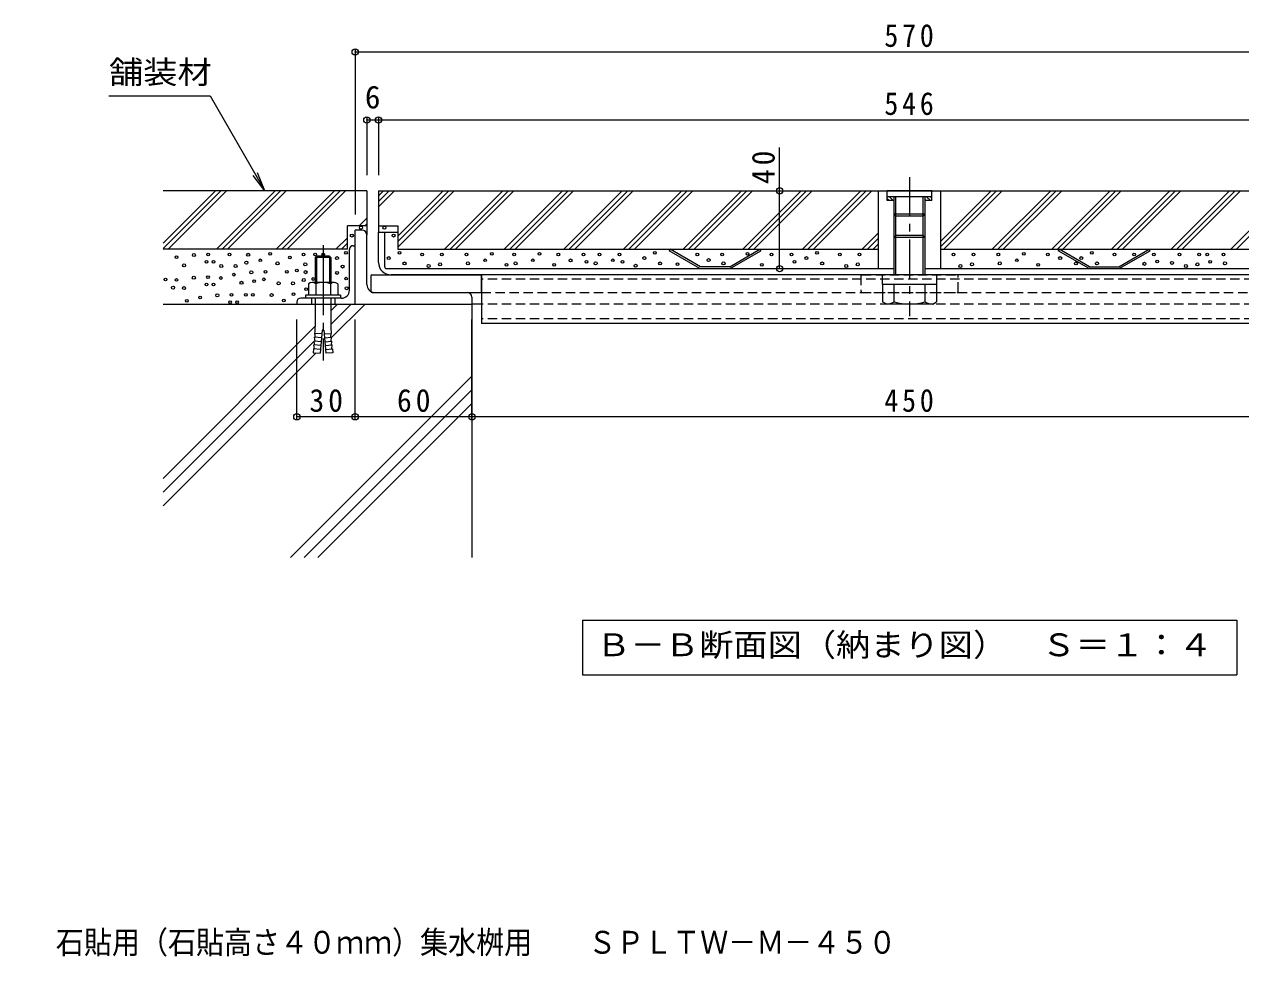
# Model space of a CAD drawing. Units: millimetres at full size, sheet at 1:4; some dimension numbers follow another scale. Extents: x -871 to 1119, y -771 to 681.
# Drawn here: x 85 to 710, y -771 to -292 of the extents above; entities that cross this region are included whole.
import ezdxf
from ezdxf.enums import TextEntityAlignment as Align

# ---------------------------------------------------------------- set-up
doc = ezdxf.new("R2010")
doc.units = ezdxf.units.MM
doc.header["$LTSCALE"] = 4
doc.header["$PDMODE"] = 32
doc.header["$PDSIZE"] = 3.2
for name, pattern in [('CHAIN1', [8, 5, -1, 1, -1]), ('CHAIN2', [12, 9, -1, 1, -1]), ('DASHED1', [1.8, 1.2, -0.6])]:
    doc.linetypes.add(name, pattern=pattern)
for name, color, linetype, lineweight in [('4-1', 2, 'Continuous', 9), ('4-2', 3, 'Continuous', 9), ('4-3', 4, 'Continuous', 9), ('4-4', 7, 'Continuous', 9), ('4-5', 4, 'Continuous', 9), ('4-6', 6, 'Continuous', 9), ('4-7', 5, 'Continuous', 5), ('4-8', 5, 'Continuous', 5), ('4-9', 134, 'Continuous', 5), ('4-A', 3, 'Continuous', 9), ('4-F', 2, 'Continuous', 9)]:
    doc.layers.add(name, color=color, linetype=linetype, lineweight=lineweight)
doc.layers.add('F-4_F-4ﾚｲﾔ', color=2, linetype='Continuous')
doc.styles.add('ＭＳ ゴシック', font='')
doc.styles.get('ＭＳ ゴシック').set_extended_font_data('MS Gothic')

msp = doc.modelspace()

# ---------------------------------------------------------------- linework, layer by layer
at = {"layer": '4-1'}
for p, q in [((416.687, -407.372), (416.187, -408.238)), ((432.008, -417.372), (416.187, -408.238)), ((432.276, -416.372), (416.687, -407.372)), ((447.276, -416.372), (462.864, -407.372)), ((447.544, -417.372), (463.364, -408.238)), ((462.864, -407.372), (463.364, -408.238)), ((616.687, -407.372), (616.187, -408.238)), ((632.008, -417.372), (616.187, -408.238)), ((632.276, -416.372), (616.687, -407.372)), ((647.276, -416.372), (662.864, -407.372)), ((647.544, -417.372), (663.364, -408.238)), ((663.364, -408.238), (662.864, -407.372)), ((447.276, -416.372), (432.276, -416.372)), ((632.276, -416.372), (647.276, -416.372))]:
    msp.add_line(p, q, dxfattribs=at)
at = {"layer": '4-2'}
for p, q in [((266.778, -414.172), (266.778, -398.572)), ((266.778, -398.572), (276.778, -398.572)), ((269.978, -416.372), (269.978, -398.572)), ((270.978, -417.372), (531.776, -417.372)), ((547.776, -417.372), (808.578, -417.372)), ((806.378, -420.572), (273.178, -420.572))]:
    msp.add_line(p, q, dxfattribs=at)
for centre, radius in [((273.178, -414.172), 6.4), ((270.978, -416.372), 1)]:
    msp.add_arc(centre, radius, 180, 270, dxfattribs=at)
at = {"layer": '4-3'}
for p, q in [((258.278, -397.571), (254.778, -397.571)), ((254.778, -435.571), (254.778, -397.571)), ((260.778, -425.572), (260.778, -400.072)), ((264.778, -429.571), (312.278, -429.571)), ((312.278, -429.571), (319.778, -429.571)), ((254.778, -435.571), (314.778, -435.571)), ((314.778, -432.071), (314.778, -435.571)), ((319.778, -435.571), (314.778, -435.571))]:
    msp.add_line(p, q, dxfattribs=at)
at = {"layer": '4-3', "linetype": 'DASHED1'}
for p, q in [((319.778, -429.571), (759.778, -429.571)), ((759.778, -435.571), (319.778, -435.571))]:
    msp.add_line(p, q, dxfattribs=at)
at = {"layer": '4-3'}
for centre, radius, start, end in [((258.278, -400.072), 2.5, 0, 90), ((264.778, -425.572), 4, 180, 270), ((312.278, -432.071), 2.5, 0, 90)]:
    msp.add_arc(centre, radius, start, end, dxfattribs=at)
at = {"layer": '4-4'}
for p, q in [((254.778, -304.716), (254.778, -389.571)), ((254.778, -305.916), (824.778, -305.916)), ((260.779, -339.716), (260.779, -369.371)), ((260.779, -340.916), (266.778, -340.916)), ((266.778, -339.716), (266.778, -369.372)), ((266.778, -340.916), (812.778, -340.916)), ((472.974, -377.372), (472.974, -355.08)), ((472.974, -417.372), (472.974, -377.372)), ((224.778, -494.771), (224.778, -443.571)), ((254.778, -494.771), (254.778, -443.571)), ((314.778, -494.771), (314.778, -443.571)), ((254.778, -493.571), (224.778, -493.571)), ((314.778, -493.571), (254.778, -493.571)), ((764.778, -493.571), (314.778, -493.571))]:
    msp.add_line(p, q, dxfattribs=at)
for p in [(254.778, -305.916), (260.779, -340.916), (266.778, -340.916), (472.974, -377.372), (472.974, -417.372), (224.778, -493.571), (254.778, -493.571), (314.778, -493.571)]:
    msp.add_point(p, dxfattribs=at)
at = {"layer": '4-5', "color": 7}
for p, q in [((128.22, -328.549), (180.22, -328.549)), ((180.22, -328.549), (208.408, -377.371)), ((208.408, -377.371), (204.581, -368.132)), ((208.408, -377.371), (202.32, -369.438)), ((371.578, -598.203), (707.978, -598.203)), ((371.578, -598.203), (371.578, -626.203)), ((707.978, -598.203), (707.978, -626.203)), ((371.578, -626.203), (707.978, -626.203))]:
    msp.add_line(p, q, dxfattribs=at)
at = {"layer": '4-6', "linetype": 'CHAIN1'}
msp.add_line((539.776, -370.348), (539.776, -441.866), dxfattribs=at)
at = {"layer": '4-6'}
for p, q in [((523.776, -377.372), (528.276, -377.372)), ((523.776, -417.372), (523.776, -377.372)), ((528.276, -377.872), (527.776, -377.372)), ((551.276, -377.372), (528.276, -377.372)), ((551.276, -380.372), (528.276, -380.372)), ((529.256, -382.372), (528.276, -381.392)), ((531.377, -382.372), (529.377, -380.372)), ((531.776, -380.649), (531.498, -380.372)), ((531.776, -420.572), (531.776, -380.372)), ((532.776, -420.572), (532.776, -380.372)), ((546.776, -420.572), (546.776, -380.372)), ((547.776, -385.616), (547.776, -380.372)), ((550.469, -382.372), (548.469, -380.372)), ((551.276, -381.057), (550.59, -380.372)), ((551.776, -377.372), (551.276, -377.872)), ((551.276, -382.372), (551.276, -377.372)), ((551.276, -377.372), (555.776, -377.372)), ((555.776, -417.372), (555.776, -377.372)), ((548.347, -382.372), (547.776, -381.8)), ((551.276, -382.372), (547.776, -382.372)), ((547.776, -420.572), (547.776, -385.616)), ((547.776, -389.372), (531.776, -389.372)), ((532.776, -390.372), (531.776, -389.372)), ((546.776, -390.372), (532.776, -390.372)), ((547.776, -389.317), (546.776, -390.372)), ((532.776, -400.372), (531.776, -401.372)), ((547.776, -401.372), (531.776, -401.372)), ((546.776, -400.372), (532.776, -400.372)), ((547.776, -401.372), (546.776, -400.372)), ((523.776, -417.372), (531.776, -417.372)), ((547.776, -417.372), (555.776, -417.372)), ((525.776, -425.572), (525.776, -420.572)), ((553.776, -425.572), (553.776, -420.572)), ((553.776, -425.572), (525.776, -425.572)), ((525.876, -425.572), (525.876, -434.446)), ((531.776, -434.475), (531.776, -425.572)), ((547.776, -434.475), (547.776, -425.572)), ((553.676, -425.572), (553.676, -434.475)), ((527.784, -435.548), (525.876, -434.446)), ((551.776, -435.572), (527.826, -435.572)), ((551.776, -435.572), (553.676, -434.475))]:
    msp.add_line(p, q, dxfattribs=at)
msp.add_lwpolyline([(531.776, -382.372), (528.276, -382.372), (528.276, -377.372)], dxfattribs=at)
for centre, radius, start, end in [((528.034, -428.67), 6.906, 267.86055, 302.81094), ((539.776, -405.852), 29.72, 254.38446, 285.61554), ((551.518, -428.67), 6.906, 237.18906, 272.13945)]:
    msp.add_arc(centre, radius, start, end, dxfattribs=at)
at = {"layer": '4-7'}
for p, q in [((260.779, -377.371), (156.036, -377.371)), ((182.91, -377.372), (156.036, -404.245)), ((156.036, -407.074), (185.738, -377.372)), ((158.567, -407.372), (188.567, -377.372)), ((213.567, -377.372), (183.567, -407.372)), ((186.396, -407.372), (216.396, -377.372)), ((189.224, -407.372), (219.224, -377.372)), ((244.224, -377.372), (214.224, -407.372)), ((217.053, -407.372), (247.053, -377.372)), ((219.881, -407.372), (249.881, -377.372)), ((266.778, -377.372), (266.778, -398.572)), ((266.778, -385.647), (275.053, -377.372)), ((269.397, -377.372), (266.778, -379.99)), ((266.778, -382.819), (272.225, -377.372)), ((266.778, -377.372), (812.778, -377.372)), ((276.778, -406.304), (305.71, -377.372)), ((300.054, -377.372), (276.778, -400.647)), ((276.778, -403.475), (302.882, -377.372)), ((330.711, -377.372), (300.711, -407.372)), ((303.539, -407.372), (333.539, -377.372)), ((306.368, -407.372), (336.368, -377.372)), ((361.368, -377.372), (331.368, -407.372)), ((334.196, -407.372), (364.196, -377.372)), ((337.025, -407.372), (367.025, -377.372)), ((392.025, -377.372), (362.025, -407.372)), ((364.853, -407.372), (394.853, -377.372)), ((367.682, -407.372), (397.682, -377.372)), ((422.682, -377.372), (392.682, -407.372)), ((395.511, -407.372), (425.51, -377.372)), ((398.339, -407.372), (428.339, -377.372)), ((453.339, -377.372), (423.339, -407.372)), ((426.168, -407.372), (456.168, -377.372)), ((428.996, -407.372), (458.996, -377.372)), ((483.996, -377.372), (453.996, -407.372)), ((456.825, -407.372), (486.825, -377.372)), ((459.653, -407.372), (489.653, -377.372)), ((514.653, -377.372), (484.653, -407.372)), ((487.482, -407.372), (517.482, -377.372)), ((490.31, -407.372), (520.31, -377.372)), ((581.625, -377.372), (555.776, -403.22)), ((555.776, -406.049), (584.453, -377.372)), ((557.282, -407.372), (587.281, -377.372)), ((612.282, -377.372), (582.282, -407.372)), ((585.11, -407.372), (615.11, -377.372)), ((587.939, -407.372), (617.939, -377.372)), ((642.939, -377.372), (612.939, -407.372)), ((615.767, -407.372), (645.767, -377.372)), ((618.596, -407.372), (648.596, -377.372)), ((673.596, -377.372), (643.596, -407.372)), ((646.424, -407.372), (676.424, -377.372)), ((649.253, -407.372), (679.253, -377.372)), ((704.253, -377.372), (674.253, -407.372)), ((677.081, -407.372), (707.081, -377.372)), ((679.91, -407.372), (709.91, -377.372)), ((734.91, -377.372), (704.91, -407.372)), ((707.739, -407.372), (737.738, -377.372)), ((256.881, -395.371), (260.779, -391.473)), ((250.778, -407.371), (250.778, -395.371)), ((259.709, -395.371), (260.779, -394.302)), ((260.778, -395.371), (260.778, -400.072)), ((266.778, -395.372), (276.778, -395.372)), ((276.778, -395.372), (276.778, -407.372)), ((523.776, -398.906), (515.31, -407.372)), ((244.881, -407.371), (250.778, -401.474)), ((247.71, -407.371), (250.778, -404.302)), ((518.139, -407.372), (523.776, -401.735)), ((520.967, -407.372), (523.776, -404.563)), ((250.778, -407.371), (156.036, -407.371)), ((276.778, -407.372), (523.776, -407.372)), ((337.006, -407.372), (337.006, -407.372)), ((361.508, -407.372), (361.508, -407.372)), ((555.776, -407.372), (802.778, -407.372))]:
    msp.add_line(p, q, dxfattribs=at)
at = {"layer": '4-7', "color": 7, "lineweight": 9}
for p, q in [((252.778, -435.571), (242.258, -446.091)), ((245.707, -435.571), (242.258, -439.02)), ((259.869, -435.571), (242.568, -452.872)), ((234.258, -447.04), (156.016, -525.282)), ((234.103, -454.266), (156.016, -532.353)), ((234.699, -460.741), (156.016, -539.424)), ((314.758, -472.606), (221.502, -565.862)), ((314.758, -479.677), (228.573, -565.862)), ((314.758, -486.748), (235.644, -565.862))]:
    msp.add_line(p, q, dxfattribs=at)
at = {"layer": '4-7'}
for points in [[(260.779, -377.371), (260.778, -395.371), (250.778, -395.371)], [(701.123, -377.372), (701.123, -377.372), (701.123, -377.371)]]:
    msp.add_lwpolyline(points, dxfattribs=at)
at = {"layer": '4-7', "color": 7, "lineweight": 9}
msp.add_lwpolyline([(156.016, -435.571), (314.758, -435.571), (314.758, -565.862)], dxfattribs=at)
at = {"layer": '4-7'}
for centre, radius in [((253.06, -400.353), 0.781), ((257.75, -396.323), 0.781), ((269.806, -396.323), 0.781), ((274.497, -400.353), 0.781), ((162.956, -411.541), 0.698), ((171.845, -410.371), 0.781), ((179.138, -410.104), 0.698), ((190.117, -410.104), 0.698), ((199.757, -410.264), 0.781), ((206.006, -413.095), 0.698), ((211.018, -409.789), 0.698), ((221.249, -411.588), 0.698), ((228.279, -410.104), 0.698), ((234.255, -410.08), 0.698), ((238.386, -410.104), 0.698), ((245.396, -411.956), 0.781), ((250.065, -409.186), 0.698), ((272.053, -411.957), 0.781), ((277.491, -409.187), 0.698), ((289.171, -410.105), 0.698), ((299.278, -410.105), 0.698), ((312.002, -410.105), 0.698), ((321.55, -413.095), 0.698), ((325.082, -409.789), 0.698), ((336.505, -410.105), 0.698), ((346.053, -413.095), 0.698), ((349.585, -409.789), 0.698), ((359.213, -410.105), 0.698), ((365.48, -413.183), 0.781), ((372.195, -410.105), 0.698), ((380.402, -410.105), 0.698), ((387.22, -413.095), 0.698), ((390.655, -410.105), 0.698), ((403.428, -411.957), 0.781), ((408.866, -409.187), 0.698), ((430.652, -410.105), 0.698), ((436.449, -413.006), 0.781), ((443.377, -410.105), 0.698), ((456.457, -409.789), 0.698), ((468.815, -410.105), 0.698), ((479.067, -410.105), 0.698), ((486.738, -411.957), 0.781), ((492.176, -409.187), 0.698), ((503.855, -410.105), 0.698), ((513.962, -410.105), 0.698), ((562.378, -410.105), 0.698), ((572.666, -410.105), 0.698), ((585.39, -410.105), 0.698), ((594.939, -413.095), 0.698), ((598.47, -409.789), 0.698), ((610.828, -410.105), 0.698), ((617.155, -411.957), 0.781), ((627.996, -411.957), 0.781), ((633.434, -409.187), 0.698), ((645.113, -410.105), 0.698), ((655.22, -410.105), 0.698), ((665.269, -410.105), 0.698), ((678.46, -410.105), 0.698), ((688.567, -410.105), 0.698), ((692.794, -410.105), 0.698), ((701.143, -410.105), 0.698), ((166.825, -415.711), 0.781), ((178.376, -413.936), 0.698), ((181.976, -413.936), 0.698), ((185.9, -416.035), 0.781), ((193.279, -416.035), 0.781), ((198.831, -414.307), 0.781), ((201.354, -419.309), 0.781), ((208.648, -419.043), 0.698), ((214.835, -414.676), 0.781), ((219.626, -419.043), 0.698), ((224.83, -418.374), 0.698), ((229.126, -415.177), 0.781), ((229.266, -419.202), 0.781), ((245.493, -419.555), 0.781), ((248.301, -416.308), 0.781), ((280.132, -414.692), 0.781), ((292.516, -416.036), 0.781), ((298.431, -415.177), 0.781), ((312.721, -414.676), 0.781), ((332.499, -415.468), 0.698), ((337.224, -414.676), 0.781), ((357.001, -415.468), 0.698), ((373.683, -413.936), 0.698), ((378.391, -414.676), 0.781), ((392.142, -413.936), 0.698), ((398.946, -415.917), 0.781), ((411.506, -414.692), 0.781), ((420.483, -415.043), 0.698), ((444.096, -414.676), 0.781), ((463.873, -415.468), 0.698), ((480.555, -413.936), 0.698), ((494.816, -414.692), 0.781), ((507.2, -416.036), 0.781), ((513.115, -415.177), 0.781), ((565.904, -416.036), 0.781), ((571.819, -415.177), 0.781), ((586.109, -414.676), 0.781), ((605.887, -415.468), 0.698), ((625.233, -414.692), 0.781), ((636.074, -414.692), 0.781), ((660.49, -414.915), 0.781), ((667.052, -413.673), 0.698), ((674.632, -414.413), 0.781), ((681.805, -416.036), 0.781), ((687.72, -415.177), 0.781), ((694.282, -413.936), 0.698), ((701.862, -414.676), 0.781), ((157.265, -422.978), 0.698), ((162.942, -423.205), 0.698), ((171.83, -422.034), 0.781), ((178.362, -425.599), 0.698), ((179.124, -421.768), 0.698), ((181.961, -425.599), 0.698), ((185.665, -422.203), 0.698), ((192.465, -420.479), 0.698), ((196.334, -424.649), 0.781), ((202.776, -423.84), 0.698), ((207.886, -422.874), 0.698), ((215.409, -424.973), 0.781), ((222.789, -424.973), 0.781), ((228.34, -423.245), 0.781), ((233.124, -422.709), 0.698), ((250.088, -422.521), 0.698), ((161.134, -427.148), 0.781), ((166.811, -427.374), 0.781), ((183.91, -431.089), 0.781), ((191.204, -430.823), 0.698), ((198.583, -430.823), 0.698), ((202.182, -430.823), 0.698), ((211.822, -430.982), 0.781), ((223.084, -430.507), 0.698), ((229.542, -427.987), 0.698), ((250.408, -427.453), 0.781), ((168.222, -433.983), 0.698), ((175.022, -432.259), 0.698), ((190.442, -434.654), 0.698), ((194.041, -434.654), 0.698), ((218.072, -433.813), 0.698)]:
    msp.add_circle(centre, radius, dxfattribs=at)
at = {"layer": '4-8'}
for p in [(319.778, -420.572), (759.778, -445.572)]:
    msp.add_line(p, (319.778, -445.572), dxfattribs=at)
at = {"layer": '4-8', "linetype": 'DASHED1'}
for p, q in [((759.778, -422.872), (319.778, -422.872)), ((759.778, -443.272), (319.778, -443.272))]:
    msp.add_line(p, q, dxfattribs=at)
at = {"layer": '4-9'}
for p, q in [((262.778, -421.072), (262.778, -429.072)), ((263.278, -420.572), (319.278, -420.572)), ((319.778, -429.072), (319.778, -421.072)), ((263.278, -429.572), (319.278, -429.572))]:
    msp.add_line(p, q, dxfattribs=at)
at = {"layer": '4-9', "linetype": 'DASHED1'}
for p, q in [((514.778, -421.072), (514.778, -429.072)), ((515.278, -420.572), (564.278, -420.572)), ((564.778, -429.072), (564.778, -421.072)), ((515.278, -429.572), (564.278, -429.572))]:
    msp.add_line(p, q, dxfattribs=at)
at = {"layer": '4-9'}
for centre, start, end in [((263.278, -421.072), 90, 180), ((319.278, -421.072), 0, 90), ((263.278, -429.072), 180, 270), ((319.278, -429.072), 270, 0)]:
    msp.add_arc(centre, 0.5, start, end, dxfattribs=at)
at = {"layer": '4-9', "linetype": 'DASHED1'}
for centre, start, end in [((515.278, -421.072), 90, 180), ((564.278, -421.072), 0, 90), ((515.278, -429.072), 180, 270), ((564.278, -429.072), 270, 0)]:
    msp.add_arc(centre, 0.5, start, end, dxfattribs=at)
at = {"layer": '4-A'}
for p, q in [((253.778, -405.571), (254.778, -405.571)), ((254.778, -435.571), (254.778, -405.571)), ((251.778, -428.571), (251.778, -407.571)), ((224.778, -434.571), (224.778, -435.571)), ((224.778, -435.571), (254.778, -435.571)), ((247.778, -432.571), (226.778, -432.571))]:
    msp.add_line(p, q, dxfattribs=at)
at = {"layer": '4-A', "linetype": 'CHAIN2'}
msp.add_line((238.278, -430.571), (238.278, -437.385), dxfattribs=at)
at = {"layer": '4-A', "linetype": 'DASHED1'}
for p, q in [((232.278, -432.571), (232.278, -435.571)), ((244.278, -432.571), (244.278, -435.571))]:
    msp.add_line(p, q, dxfattribs=at)
at = {"layer": '4-A'}
for centre, radius, start, end in [((253.778, -407.571), 2, 90, 180), ((247.778, -428.571), 4, 270, 0), ((226.778, -434.571), 2, 90, 180)]:
    msp.add_arc(centre, radius, start, end, dxfattribs=at)
at = {"layer": '4-F', "linetype": 'CHAIN2'}
msp.add_line((238.278, -405.285), (238.278, -464.703), dxfattribs=at)
at = {"layer": '4-F'}
for p, q in [((234.955, -410.971), (234.278, -411.648)), ((241.602, -410.971), (234.955, -410.971)), ((234.955, -410.971), (234.955, -424.471)), ((241.602, -410.971), (242.278, -411.648)), ((241.602, -410.971), (241.602, -424.471)), ((242.278, -411.648), (242.278, -424.471)), ((243.902, -424.471), (232.655, -424.471)), ((229.278, -430.971), (229.278, -432.571)), ((247.278, -430.971), (229.278, -430.971)), ((230.778, -425.193), (230.778, -430.971)), ((234.531, -425.193), (234.531, -430.971)), ((242.025, -425.193), (242.025, -430.971)), ((245.778, -425.193), (245.778, -430.971)), ((247.278, -430.971), (247.278, -432.571)), ((247.278, -432.571), (229.278, -432.571)), ((234.278, -432.571), (234.278, -447.189)), ((242.278, -432.571), (242.278, -447.189)), ((237.878, -448.971), (236.832, -460.926)), ((238.678, -448.971), (237.878, -448.971)), ((238.678, -448.971), (239.724, -460.926)), ((237.355, -454.949), (233.769, -454.635)), ((233.993, -456.662), (233.769, -454.635)), ((237.53, -452.956), (233.943, -452.642)), ((234.167, -454.67), (233.943, -452.642)), ((237.704, -450.964), (234.118, -450.65)), ((234.342, -452.677), (234.118, -450.65)), ((238.853, -450.964), (242.439, -450.65)), ((239.027, -452.956), (242.613, -452.642)), ((239.201, -454.949), (242.788, -454.635)), ((242.215, -452.677), (242.439, -450.65)), ((242.389, -454.67), (242.613, -452.642)), ((242.563, -456.662), (242.788, -454.635)), ((233.42, -458.62), (233.246, -460.612)), ((233.246, -460.612), (236.832, -460.926)), ((237.007, -458.933), (233.42, -458.62)), ((237.181, -456.941), (233.595, -456.627)), ((233.819, -458.654), (233.595, -456.627)), ((239.376, -456.941), (242.962, -456.627)), ((239.55, -458.933), (243.136, -458.62)), ((243.31, -460.612), (239.724, -460.926)), ((242.738, -458.654), (242.962, -456.627)), ((243.136, -458.62), (243.31, -460.612))]:
    msp.add_line(p, q, dxfattribs=at)
msp.add_lwpolyline([(242.278, -411.648), (234.278, -411.648), (234.278, -424.471)], dxfattribs=at)
for centre, radius, start, end in [((232.655, -427.272), 2.8, 47.92572, 132.07428), ((238.278, -434.561), 10.089, 68.19786, 111.80214), ((243.902, -427.272), 2.8, 47.92537, 132.07443), ((212.094, -447.894), 22.195, 352.86598, 1.81982), ((264.462, -447.894), 22.195, 178.18018, 187.13402)]:
    msp.add_arc(centre, radius, start, end, dxfattribs=at)

# ---------------------------------------------------------------- texts
at = {"layer": '4-4', "color": 2, "style": 'ＭＳ ゴシック'}
msp.add_text('6', height=11.73, dxfattribs=at).set_placement((259.778, -338.516), align=Align.BOTTOM_LEFT)
at = {"layer": '4-4', "color": 2, "char_height": 11.73, "attachment_point": 7, "style": 'ＭＳ ゴシック'}
for s, insert in [('\\T1.27;\\W0.9;570', (526.778, -303.516)), ('\\T1.27;\\W0.9;546', (526.778, -338.516)), ('\\T1.27;\\W0.95;30', (231.278, -491.171)), ('\\T1.27;\\W0.95;60', (276.278, -491.171)), ('\\T1.27;\\W0.9;450', (526.778, -491.171))]:
    msp.add_mtext(s, dxfattribs=dict(at, insert=insert))
at = {"layer": '4-4', "color": 2, "insert": (470.574, -373.897), "char_height": 11.73, "attachment_point": 7, "rotation": 90, "style": 'ＭＳ ゴシック'}
msp.add_mtext('\\T1.27;\\W0.95;40', dxfattribs=at)
at = {"layer": '4-5', "color": 2, "style": 'ＭＳ ゴシック', "width": 1.1}
for s, p in [('舗装材', (128.22, -325.749)), ('Ｂ－Ｂ断面図（納まり図）\u3000Ｓ＝１：４', (378.778, -620.203))]:
    msp.add_text(s, height=11.73, dxfattribs=at).set_placement(p, align=Align.BOTTOM_LEFT)
at = {"layer": 'F-4_F-4ﾚｲﾔ', "style": 'ＭＳ ゴシック', "width": 0.9}
msp.add_text('カラー舗装用みぞ蓋（化粧用スリットみぞ蓋）\u3000石貼用（石貼高さ４０ｍｍ）集水桝用\u3000\u3000ＳＰＬＴＷ－Ｍ－４５０', height=11.73, dxfattribs=at).set_placement((-215.853, -773.183), align=Align.BOTTOM_LEFT)

doc.saveas('drawing.dxf')
